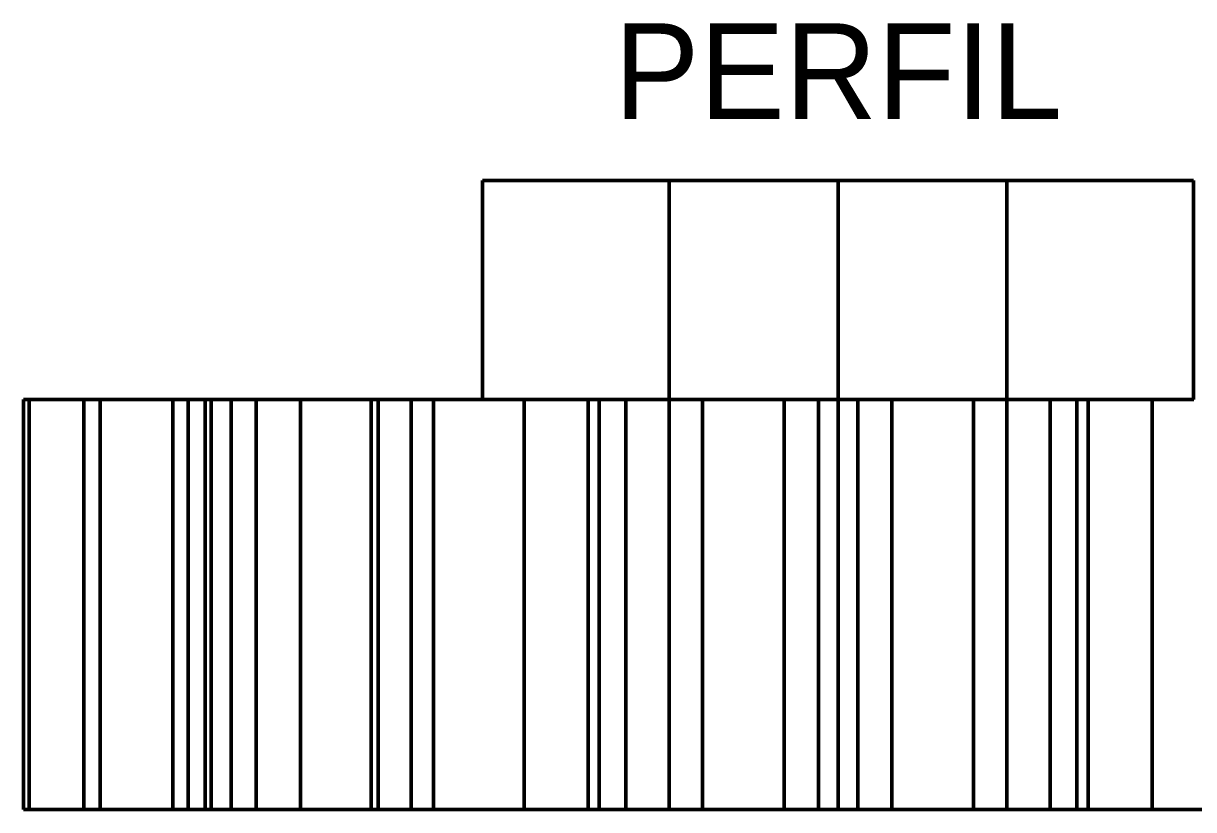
# Model space of a CAD drawing. Header units: millimetres. Extents: x 0 to 297, y 0 to 210.
# Drawn here: x 123.75 to 166.53, y 147.86 to 176.61 of the extents above; entities that cross this region are included whole.
import ezdxf
from ezdxf.enums import TextEntityAlignment as Align

# ---------------------------------------------------------------- set-up
doc = ezdxf.new("R2010")
doc.units = ezdxf.units.MM
doc.linetypes.add('DASHED', pattern=[1.524, 1.27, -0.254])
for name, color, linetype, lineweight in [('OCULTA', 8, 'DASHED', 25), ('TEXTO', 7, 'CONTINUOUS', 25), ('VISIBLE', 7, 'CONTINUOUS', 50)]:
    doc.layers.add(name, color=color, linetype=linetype, lineweight=lineweight)

msp = doc.modelspace()

# ---------------------------------------------------------------- linework, layer by layer
at = {"layer": 'OCULTA'}
for p, q in [((140.534, 170.864), (140.562, 170.864)), ((140.562, 170.864), (140.645, 170.864)), ((140.645, 170.864), (140.784, 170.864)), ((140.784, 170.864), (140.977, 170.864)), ((140.977, 170.864), (141.224, 170.864)), ((141.224, 170.864), (141.523, 170.864)), ((141.523, 170.864), (141.874, 170.864)), ((141.874, 170.864), (142.275, 170.864)), ((142.725, 170.864), (142.275, 170.864)), ((142.725, 170.864), (143.22, 170.864)), ((143.22, 170.864), (143.76, 170.864)), ((144.341, 170.864), (143.76, 170.864)), ((144.341, 170.864), (144.962, 170.864)), ((144.962, 170.864), (145.62, 170.864)), ((146.311, 170.864), (145.62, 170.864)), ((146.311, 170.864), (147.034, 170.864)), ((147.784, 170.864), (147.034, 170.864)), ((147.359, 147.864), (147.359, 170.864)), ((153.534, 170.864), (147.359, 170.864)), ((147.359, 170.864), (147.359, 170.864)), ((148.559, 170.864), (147.784, 170.864)), ((148.559, 170.864), (149.355, 170.864)), ((150.169, 170.864), (149.355, 170.864)), ((150.998, 170.864), (150.169, 170.864)), ((151.837, 170.864), (150.998, 170.864)), ((152.684, 170.864), (151.837, 170.864)), ((153.534, 170.864), (152.684, 170.864)), ((159.709, 170.864), (153.534, 170.864)), ((153.534, 147.864), (153.534, 170.864)), ((154.384, 170.864), (153.534, 170.864)), ((155.231, 170.864), (154.384, 170.864)), ((156.07, 170.864), (155.231, 170.864)), ((156.898, 170.864), (156.07, 170.864)), ((157.712, 170.864), (156.898, 170.864)), ((158.509, 170.864), (157.712, 170.864)), ((159.284, 170.864), (158.509, 170.864)), ((160.034, 170.864), (159.284, 170.864)), ((159.709, 147.864), (159.709, 170.864)), ((159.709, 170.864), (159.709, 170.864)), ((160.756, 170.864), (160.034, 170.864)), ((161.448, 170.864), (160.756, 170.864)), ((162.105, 170.864), (161.448, 170.864)), ((162.726, 170.864), (162.105, 170.864)), ((163.308, 170.864), (162.726, 170.864)), ((163.847, 170.864), (163.308, 170.864)), ((164.343, 170.864), (163.847, 170.864)), ((164.792, 170.864), (164.343, 170.864)), ((165.193, 170.864), (164.792, 170.864)), ((165.544, 170.864), (165.193, 170.864)), ((165.844, 170.864), (165.544, 170.864)), ((166.091, 170.864), (165.844, 170.864)), ((166.284, 170.864), (166.091, 170.864)), ((166.423, 170.864), (166.284, 170.864)), ((166.506, 170.864), (166.423, 170.864)), ((166.534, 170.864), (166.506, 170.864)), ((123.745, 162.864), (124.042, 162.864)), ((123.745, 162.864), (123.79, 162.864)), ((123.79, 162.864), (123.839, 162.864)), ((123.839, 162.864), (123.892, 162.864)), ((123.892, 162.864), (123.95, 162.864)), ((123.95, 147.864), (123.95, 162.864)), ((124.296, 162.864), (123.95, 162.864)), ((124.042, 162.864), (124.34, 162.864)), ((124.296, 162.864), (124.642, 162.864)), ((124.34, 162.864), (124.641, 162.864)), ((124.641, 162.864), (124.944, 162.864)), ((124.987, 162.864), (124.642, 162.864)), ((125.248, 162.864), (124.944, 162.864)), ((125.331, 162.864), (124.987, 162.864)), ((125.555, 162.864), (125.248, 162.864)), ((125.674, 162.864), (125.331, 162.864)), ((125.863, 162.864), (125.555, 162.864)), ((126.015, 162.864), (125.674, 162.864)), ((126.172, 162.864), (125.863, 162.864)), ((125.954, 162.864), (126.176, 162.864)), ((126.097, 162.864), (125.954, 162.864)), ((126.015, 162.864), (126.355, 162.864)), ((126.097, 162.864), (126.245, 162.864)), ((126.483, 162.864), (126.172, 162.864)), ((126.176, 162.864), (126.404, 162.864)), ((126.245, 162.864), (126.396, 162.864)), ((126.693, 162.864), (126.355, 162.864)), ((126.551, 162.864), (126.396, 162.864)), ((126.636, 162.864), (126.404, 162.864)), ((126.483, 162.864), (126.796, 162.864)), ((126.551, 147.864), (126.551, 162.864)), ((126.551, 162.864), (126.92, 162.864)), ((126.636, 162.864), (126.872, 162.864)), ((127.028, 162.864), (126.693, 162.864)), ((127.109, 162.864), (126.796, 162.864)), ((127.114, 162.864), (126.872, 162.864)), ((127.285, 162.864), (126.92, 162.864)), ((127.361, 162.864), (127.028, 162.864)), ((127.425, 162.864), (127.109, 162.864)), ((127.114, 162.864), (127.361, 162.864)), ((127.646, 162.864), (127.285, 162.864)), ((127.612, 162.864), (127.361, 162.864)), ((127.691, 162.864), (127.361, 162.864)), ((127.742, 162.864), (127.425, 162.864)), ((127.612, 162.864), (127.868, 162.864)), ((128.004, 162.864), (127.646, 162.864)), ((128.016, 162.864), (127.691, 162.864)), ((129.206, 162.864), (127.742, 162.864)), ((128.129, 162.864), (127.868, 162.864)), ((128.357, 162.864), (128.004, 162.864)), ((128.336, 162.864), (128.016, 162.864)), ((128.129, 162.864), (128.396, 162.864)), ((129.766, 162.864), (128.336, 162.864)), ((128.706, 162.864), (128.357, 162.864)), ((128.669, 162.864), (128.396, 162.864)), ((128.948, 162.864), (128.669, 162.864)), ((129.05, 162.864), (128.706, 162.864)), ((128.948, 162.864), (129.237, 162.864)), ((129.388, 162.864), (129.05, 162.864)), ((129.161, 162.864), (129.161, 162.864)), ((129.161, 162.864), (129.176, 162.864)), ((129.176, 162.864), (129.206, 162.864)), ((130.616, 162.864), (129.237, 162.864)), ((129.721, 162.864), (129.388, 162.864)), ((130.047, 162.864), (129.721, 162.864)), ((129.766, 147.864), (129.766, 162.864)), ((129.766, 162.864), (129.907, 162.864)), ((129.907, 162.864), (130.063, 162.864)), ((130.366, 162.864), (130.047, 162.864)), ((130.063, 162.864), (130.233, 162.864)), ((130.233, 162.864), (130.417, 162.864)), ((130.675, 162.864), (130.366, 162.864)), ((130.397, 162.864), (130.527, 162.864)), ((130.397, 162.864), (130.628, 162.864)), ((130.417, 162.864), (130.616, 162.864)), ((130.527, 162.864), (130.665, 162.864)), ((130.861, 162.864), (130.628, 162.864)), ((130.665, 162.864), (130.809, 162.864)), ((130.971, 162.864), (130.675, 162.864)), ((130.809, 162.864), (130.961, 162.864)), ((130.861, 162.864), (131.098, 162.864)), ((130.961, 162.864), (131.12, 162.864)), ((132.252, 162.864), (130.971, 162.864)), ((131.338, 162.864), (131.098, 162.864)), ((131.287, 162.864), (131.12, 162.864)), ((131.287, 162.864), (131.461, 162.864)), ((131.338, 147.864), (131.338, 162.864)), ((131.699, 162.864), (131.338, 162.864)), ((131.461, 162.864), (131.643, 162.864)), ((131.643, 162.864), (131.834, 162.864)), ((132.054, 162.864), (131.699, 162.864)), ((131.834, 162.864), (132.033, 162.864)), ((132.033, 162.864), (132.242, 162.864)), ((132.402, 162.864), (132.054, 162.864)), ((132.242, 162.864), (132.463, 162.864)), ((132.252, 147.864), (132.252, 162.864)), ((132.252, 162.864), (132.553, 162.864)), ((132.744, 162.864), (132.402, 162.864)), ((132.463, 162.864), (132.701, 162.864)), ((132.553, 162.864), (132.866, 162.864)), ((132.701, 162.864), (133.883, 162.864)), ((133.079, 162.864), (132.744, 162.864)), ((132.866, 162.864), (133.193, 162.864)), ((133.407, 162.864), (133.079, 162.864)), ((133.193, 162.864), (133.532, 162.864)), ((133.727, 162.864), (133.407, 162.864)), ((133.532, 162.864), (133.883, 162.864)), ((134.039, 162.864), (133.727, 162.864)), ((134.343, 162.864), (134.039, 162.864)), ((134.636, 162.864), (134.343, 162.864)), ((134.918, 162.864), (134.636, 162.864)), ((135.186, 162.864), (134.918, 162.864)), ((135.435, 162.864), (135.186, 162.864)), ((136.462, 162.864), (135.435, 162.864)), ((136.462, 147.864), (136.462, 162.864)), ((136.898, 162.864), (136.462, 162.864)), ((136.714, 162.864), (136.742, 162.864)), ((137.013, 162.864), (136.714, 162.864)), ((136.742, 162.864), (136.778, 162.864)), ((136.778, 162.864), (136.824, 162.864)), ((136.824, 162.864), (136.878, 162.864)), ((136.878, 162.864), (136.942, 162.864)), ((137.345, 162.864), (136.898, 162.864)), ((136.942, 162.864), (137.015, 162.864)), ((137.315, 162.864), (137.013, 162.864)), ((137.015, 162.864), (137.099, 162.864)), ((137.099, 162.864), (137.192, 162.864)), ((137.192, 162.864), (137.296, 162.864)), ((137.296, 162.864), (137.412, 162.864)), ((137.315, 162.864), (137.618, 162.864)), ((137.801, 162.864), (137.345, 162.864)), ((137.412, 162.864), (137.541, 162.864)), ((137.541, 162.864), (137.685, 162.864)), ((137.924, 162.864), (137.618, 162.864)), ((137.685, 162.864), (137.853, 162.864)), ((137.801, 162.864), (138.267, 162.864)), ((138.743, 162.864), (137.853, 162.864)), ((137.924, 147.864), (137.924, 162.864)), ((138.247, 162.864), (137.924, 162.864)), ((138.563, 162.864), (138.247, 162.864)), ((138.743, 162.864), (138.267, 162.864)), ((138.87, 162.864), (138.563, 162.864)), ((139.169, 162.864), (138.87, 162.864)), ((139.459, 162.864), (139.169, 162.864)), ((139.739, 162.864), (139.459, 162.864)), ((140.01, 162.864), (139.739, 162.864)), ((140.27, 162.864), (140.01, 162.864)), ((140.519, 162.864), (140.27, 162.864)), ((140.756, 162.864), (140.519, 162.864)), ((140.534, 162.864), (140.562, 162.864)), ((140.562, 162.864), (140.645, 162.864)), ((140.645, 162.864), (140.784, 162.864)), ((140.978, 162.864), (140.756, 162.864)), ((140.784, 162.864), (140.977, 162.864)), ((140.977, 162.864), (141.224, 162.864)), ((141.184, 162.864), (140.978, 162.864)), ((141.364, 162.864), (141.184, 162.864)), ((141.224, 162.864), (141.523, 162.864)), ((142.055, 162.864), (141.364, 162.864)), ((141.523, 162.864), (141.874, 162.864)), ((141.874, 162.864), (142.275, 162.864)), ((142.055, 147.864), (142.055, 162.864)), ((142.591, 162.864), (142.055, 162.864)), ((142.725, 162.864), (142.275, 162.864)), ((142.591, 162.864), (143.134, 162.864)), ((142.725, 162.864), (143.22, 162.864)), ((143.683, 162.864), (143.134, 162.864)), ((143.22, 162.864), (143.76, 162.864)), ((143.683, 162.864), (144.239, 162.864)), ((144.341, 162.864), (143.76, 162.864)), ((144.065, 162.864), (144.074, 162.864)), ((144.065, 162.864), (144.068, 162.864)), ((144.068, 162.864), (144.082, 162.864)), ((144.074, 162.864), (144.097, 162.864)), ((144.082, 162.864), (144.108, 162.864)), ((144.097, 162.864), (144.135, 162.864)), ((144.108, 162.864), (144.145, 162.864)), ((144.135, 162.864), (144.192, 162.864)), ((144.145, 162.864), (144.192, 162.864)), ((144.192, 162.864), (144.275, 162.864)), ((144.25, 162.864), (144.192, 162.864)), ((144.8, 162.864), (144.239, 162.864)), ((144.25, 162.864), (144.317, 162.864)), ((144.275, 162.864), (144.8, 162.864)), ((144.317, 162.864), (144.394, 162.864)), ((144.341, 162.864), (144.962, 162.864)), ((144.394, 147.864), (144.394, 162.864)), ((144.394, 162.864), (144.738, 162.864)), ((145.082, 162.864), (144.738, 162.864)), ((144.962, 162.864), (145.62, 162.864)), ((145.427, 162.864), (145.082, 162.864)), ((145.774, 162.864), (145.427, 162.864)), ((146.311, 162.864), (145.62, 162.864)), ((145.774, 147.864), (145.774, 162.864)), ((146.034, 162.864), (145.774, 162.864)), ((146.285, 162.864), (146.034, 162.864)), ((146.526, 162.864), (146.285, 162.864)), ((146.311, 162.864), (147.034, 162.864)), ((146.758, 162.864), (146.526, 162.864)), ((146.979, 162.864), (146.758, 162.864)), ((147.189, 162.864), (146.979, 162.864)), ((147.784, 162.864), (147.034, 162.864)), ((147.388, 162.864), (147.189, 162.864)), ((147.575, 162.864), (147.388, 162.864)), ((147.75, 162.864), (147.575, 162.864)), ((147.91, 162.864), (147.75, 162.864)), ((148.559, 162.864), (147.784, 162.864)), ((148.055, 162.864), (147.91, 162.864)), ((148.181, 162.864), (148.055, 162.864)), ((148.28, 162.864), (148.181, 162.864)), ((148.578, 162.864), (148.28, 162.864)), ((148.559, 162.864), (149.355, 162.864)), ((148.578, 147.864), (148.578, 162.864)), ((149.171, 162.864), (148.578, 162.864)), ((149.766, 162.864), (149.171, 162.864)), ((150.169, 162.864), (149.355, 162.864)), ((150.364, 162.864), (149.766, 162.864)), ((150.998, 162.864), (150.169, 162.864)), ((150.964, 162.864), (150.364, 162.864)), ((151.565, 162.864), (150.964, 162.864)), ((151.837, 162.864), (150.998, 162.864)), ((151.447, 162.864), (151.565, 162.864)), ((151.447, 162.864), (151.455, 162.864)), ((151.455, 162.864), (151.491, 162.864)), ((151.491, 162.864), (151.547, 162.864)), ((151.547, 162.864), (151.618, 162.864)), ((151.704, 162.864), (151.618, 162.864)), ((151.704, 162.864), (151.803, 162.864)), ((151.803, 162.864), (151.915, 162.864)), ((152.684, 162.864), (151.837, 162.864)), ((151.915, 162.864), (152.038, 162.864)), ((152.038, 162.864), (152.172, 162.864)), ((152.172, 162.864), (152.317, 162.864)), ((152.317, 162.864), (152.473, 162.864)), ((152.639, 162.864), (152.473, 162.864)), ((152.639, 162.864), (152.815, 162.864)), ((153.534, 162.864), (152.684, 162.864)), ((152.815, 147.864), (152.815, 162.864)), ((153.174, 162.864), (152.815, 162.864)), ((153.534, 162.864), (153.174, 162.864)), ((154.384, 162.864), (153.534, 162.864)), ((153.893, 162.864), (153.534, 162.864)), ((154.253, 162.864), (153.893, 162.864)), ((154.253, 147.864), (154.253, 162.864)), ((154.429, 162.864), (154.253, 162.864)), ((155.231, 162.864), (154.384, 162.864)), ((154.594, 162.864), (154.429, 162.864)), ((154.75, 162.864), (154.594, 162.864)), ((154.895, 162.864), (154.75, 162.864)), ((155.03, 162.864), (154.895, 162.864)), ((155.153, 162.864), (155.03, 162.864)), ((155.264, 162.864), (155.153, 162.864)), ((156.07, 162.864), (155.231, 162.864)), ((155.363, 162.864), (155.264, 162.864)), ((155.449, 162.864), (155.363, 162.864)), ((155.521, 162.864), (155.449, 162.864)), ((155.621, 162.864), (155.502, 162.864)), ((156.104, 162.864), (155.502, 162.864)), ((155.577, 162.864), (155.521, 162.864)), ((155.613, 162.864), (155.577, 162.864)), ((155.621, 162.864), (155.613, 162.864)), ((156.898, 162.864), (156.07, 162.864)), ((156.703, 162.864), (156.104, 162.864)), ((157.301, 162.864), (156.703, 162.864)), ((157.712, 162.864), (156.898, 162.864)), ((157.897, 162.864), (157.301, 162.864)), ((158.509, 162.864), (157.712, 162.864)), ((158.49, 162.864), (157.897, 162.864)), ((158.49, 147.864), (158.49, 162.864)), ((158.49, 162.864), (158.788, 162.864)), ((159.284, 162.864), (158.509, 162.864)), ((158.788, 162.864), (158.886, 162.864)), ((158.886, 162.864), (159.012, 162.864)), ((159.157, 162.864), (159.012, 162.864)), ((159.157, 162.864), (159.318, 162.864)), ((160.034, 162.864), (159.284, 162.864)), ((159.318, 162.864), (159.492, 162.864)), ((159.679, 162.864), (159.492, 162.864)), ((159.679, 162.864), (159.878, 162.864)), ((160.089, 162.864), (159.878, 162.864)), ((160.756, 162.864), (160.034, 162.864)), ((160.089, 162.864), (160.31, 162.864)), ((160.31, 162.864), (160.541, 162.864)), ((160.541, 162.864), (160.782, 162.864)), ((161.448, 162.864), (160.756, 162.864)), ((161.033, 162.864), (160.782, 162.864)), ((161.033, 162.864), (161.294, 162.864)), ((161.294, 147.864), (161.294, 162.864)), ((161.64, 162.864), (161.294, 162.864)), ((162.105, 162.864), (161.448, 162.864)), ((161.986, 162.864), (161.64, 162.864)), ((162.33, 162.864), (161.986, 162.864)), ((162.726, 162.864), (162.105, 162.864)), ((162.793, 162.864), (162.267, 162.864)), ((162.829, 162.864), (162.267, 162.864)), ((162.673, 162.864), (162.33, 162.864)), ((162.673, 147.864), (162.673, 162.864)), ((162.75, 162.864), (162.673, 162.864)), ((163.308, 162.864), (162.726, 162.864)), ((162.818, 162.864), (162.75, 162.864)), ((162.876, 162.864), (162.793, 162.864)), ((162.875, 162.864), (162.818, 162.864)), ((163.384, 162.864), (162.829, 162.864)), ((162.923, 162.864), (162.875, 162.864)), ((162.932, 162.864), (162.876, 162.864)), ((162.959, 162.864), (162.923, 162.864)), ((162.97, 162.864), (162.932, 162.864)), ((162.985, 162.864), (162.959, 162.864)), ((162.993, 162.864), (162.97, 162.864)), ((163, 162.864), (162.985, 162.864)), ((163.003, 162.864), (162.993, 162.864)), ((163.003, 162.864), (163, 162.864)), ((163.847, 162.864), (163.308, 162.864)), ((163.933, 162.864), (163.384, 162.864)), ((164.343, 162.864), (163.847, 162.864)), ((164.476, 162.864), (163.933, 162.864)), ((164.792, 162.864), (164.343, 162.864)), ((165.013, 162.864), (164.476, 162.864)), ((165.193, 162.864), (164.792, 162.864)), ((165.013, 147.864), (165.013, 162.864)), ((165.013, 162.864), (165.703, 162.864)), ((165.544, 162.864), (165.193, 162.864)), ((165.844, 162.864), (165.544, 162.864)), ((165.703, 162.864), (165.884, 162.864)), ((166.091, 162.864), (165.844, 162.864)), ((165.884, 162.864), (166.089, 162.864)), ((166.089, 162.864), (166.312, 162.864)), ((166.284, 162.864), (166.091, 162.864)), ((166.423, 162.864), (166.284, 162.864)), ((166.312, 162.864), (166.548, 162.864)), ((166.506, 162.864), (166.423, 162.864)), ((166.534, 162.864), (166.506, 162.864)), ((123.745, 147.864), (124.042, 147.864)), ((123.745, 147.864), (123.79, 147.864)), ((123.79, 147.864), (123.839, 147.864)), ((123.839, 147.864), (123.892, 147.864)), ((123.892, 147.864), (123.95, 147.864)), ((124.296, 147.864), (123.95, 147.864)), ((124.042, 147.864), (124.34, 147.864)), ((124.296, 147.864), (124.642, 147.864)), ((124.34, 147.864), (124.641, 147.864)), ((124.641, 147.864), (124.944, 147.864)), ((124.987, 147.864), (124.642, 147.864)), ((125.248, 147.864), (124.944, 147.864)), ((125.331, 147.864), (124.987, 147.864)), ((125.555, 147.864), (125.248, 147.864)), ((125.674, 147.864), (125.331, 147.864)), ((125.863, 147.864), (125.555, 147.864)), ((126.015, 147.864), (125.674, 147.864)), ((126.172, 147.864), (125.863, 147.864)), ((125.954, 147.864), (126.176, 147.864)), ((126.097, 147.864), (125.954, 147.864)), ((126.015, 147.864), (126.355, 147.864)), ((126.097, 147.864), (126.245, 147.864)), ((126.483, 147.864), (126.172, 147.864)), ((126.176, 147.864), (126.404, 147.864)), ((126.245, 147.864), (126.396, 147.864)), ((126.693, 147.864), (126.355, 147.864)), ((126.551, 147.864), (126.396, 147.864)), ((126.636, 147.864), (126.404, 147.864)), ((126.483, 147.864), (126.796, 147.864)), ((126.551, 147.864), (126.92, 147.864)), ((126.636, 147.864), (126.872, 147.864)), ((127.028, 147.864), (126.693, 147.864)), ((127.109, 147.864), (126.796, 147.864)), ((127.114, 147.864), (126.872, 147.864)), ((127.285, 147.864), (126.92, 147.864)), ((127.361, 147.864), (127.028, 147.864)), ((127.425, 147.864), (127.109, 147.864)), ((127.114, 147.864), (127.361, 147.864)), ((127.646, 147.864), (127.285, 147.864)), ((127.612, 147.864), (127.361, 147.864)), ((127.691, 147.864), (127.361, 147.864)), ((127.742, 147.864), (127.425, 147.864)), ((127.612, 147.864), (127.868, 147.864)), ((128.004, 147.864), (127.646, 147.864)), ((128.016, 147.864), (127.691, 147.864)), ((129.206, 147.864), (127.742, 147.864)), ((128.129, 147.864), (127.868, 147.864)), ((128.357, 147.864), (128.004, 147.864)), ((128.336, 147.864), (128.016, 147.864)), ((128.129, 147.864), (128.396, 147.864)), ((129.766, 147.864), (128.336, 147.864)), ((128.706, 147.864), (128.357, 147.864)), ((128.669, 147.864), (128.396, 147.864)), ((128.948, 147.864), (128.669, 147.864)), ((129.05, 147.864), (128.706, 147.864)), ((128.948, 147.864), (129.237, 147.864)), ((129.388, 147.864), (129.05, 147.864)), ((129.161, 147.864), (129.161, 147.864)), ((129.161, 147.864), (129.176, 147.864)), ((129.176, 147.864), (129.206, 147.864)), ((130.616, 147.864), (129.237, 147.864)), ((129.721, 147.864), (129.388, 147.864)), ((130.047, 147.864), (129.721, 147.864)), ((129.766, 147.864), (129.907, 147.864)), ((129.907, 147.864), (130.063, 147.864)), ((130.366, 147.864), (130.047, 147.864)), ((130.063, 147.864), (130.233, 147.864)), ((130.233, 147.864), (130.417, 147.864)), ((130.675, 147.864), (130.366, 147.864)), ((130.397, 147.864), (130.527, 147.864)), ((130.397, 147.864), (130.628, 147.864)), ((130.417, 147.864), (130.616, 147.864)), ((130.527, 147.864), (130.665, 147.864)), ((130.861, 147.864), (130.628, 147.864)), ((130.665, 147.864), (130.809, 147.864)), ((130.971, 147.864), (130.675, 147.864)), ((130.809, 147.864), (130.961, 147.864)), ((130.861, 147.864), (131.098, 147.864)), ((130.961, 147.864), (131.12, 147.864)), ((132.252, 147.864), (130.971, 147.864)), ((131.338, 147.864), (131.098, 147.864)), ((131.287, 147.864), (131.12, 147.864)), ((131.287, 147.864), (131.461, 147.864)), ((131.699, 147.864), (131.338, 147.864)), ((131.461, 147.864), (131.643, 147.864)), ((131.643, 147.864), (131.834, 147.864)), ((132.054, 147.864), (131.699, 147.864)), ((131.834, 147.864), (132.033, 147.864)), ((132.033, 147.864), (132.242, 147.864)), ((132.402, 147.864), (132.054, 147.864)), ((132.242, 147.864), (132.463, 147.864)), ((132.252, 147.864), (132.553, 147.864)), ((132.744, 147.864), (132.402, 147.864)), ((132.463, 147.864), (132.701, 147.864)), ((132.553, 147.864), (132.866, 147.864)), ((132.701, 147.864), (133.883, 147.864)), ((133.079, 147.864), (132.744, 147.864)), ((132.866, 147.864), (133.193, 147.864)), ((133.407, 147.864), (133.079, 147.864)), ((133.193, 147.864), (133.532, 147.864)), ((133.727, 147.864), (133.407, 147.864)), ((133.532, 147.864), (133.883, 147.864)), ((134.039, 147.864), (133.727, 147.864)), ((134.343, 147.864), (134.039, 147.864)), ((134.636, 147.864), (134.343, 147.864)), ((134.918, 147.864), (134.636, 147.864)), ((135.186, 147.864), (134.918, 147.864)), ((135.435, 147.864), (135.186, 147.864)), ((136.462, 147.864), (135.435, 147.864)), ((136.898, 147.864), (136.462, 147.864)), ((136.714, 147.864), (136.742, 147.864)), ((137.013, 147.864), (136.714, 147.864)), ((136.742, 147.864), (136.778, 147.864)), ((136.778, 147.864), (136.824, 147.864)), ((136.824, 147.864), (136.878, 147.864)), ((136.878, 147.864), (136.942, 147.864)), ((137.345, 147.864), (136.898, 147.864)), ((136.942, 147.864), (137.015, 147.864)), ((137.315, 147.864), (137.013, 147.864)), ((137.015, 147.864), (137.099, 147.864)), ((137.099, 147.864), (137.192, 147.864)), ((137.192, 147.864), (137.296, 147.864)), ((137.296, 147.864), (137.412, 147.864)), ((137.315, 147.864), (137.618, 147.864)), ((137.801, 147.864), (137.345, 147.864)), ((137.412, 147.864), (137.541, 147.864)), ((137.541, 147.864), (137.685, 147.864)), ((137.924, 147.864), (137.618, 147.864)), ((137.685, 147.864), (137.853, 147.864)), ((137.801, 147.864), (138.267, 147.864)), ((138.743, 147.864), (137.853, 147.864)), ((138.247, 147.864), (137.924, 147.864)), ((138.563, 147.864), (138.247, 147.864)), ((138.743, 147.864), (138.267, 147.864)), ((138.87, 147.864), (138.563, 147.864)), ((139.169, 147.864), (138.87, 147.864)), ((139.459, 147.864), (139.169, 147.864)), ((139.739, 147.864), (139.459, 147.864)), ((140.01, 147.864), (139.739, 147.864)), ((140.27, 147.864), (140.01, 147.864)), ((140.519, 147.864), (140.27, 147.864)), ((140.756, 147.864), (140.519, 147.864)), ((140.978, 147.864), (140.756, 147.864)), ((141.184, 147.864), (140.978, 147.864)), ((141.364, 147.864), (141.184, 147.864)), ((142.055, 147.864), (141.364, 147.864)), ((142.591, 147.864), (142.055, 147.864)), ((142.591, 147.864), (143.134, 147.864)), ((143.683, 147.864), (143.134, 147.864)), ((143.683, 147.864), (144.239, 147.864)), ((144.065, 147.864), (144.074, 147.864)), ((144.065, 147.864), (144.068, 147.864)), ((144.068, 147.864), (144.082, 147.864)), ((144.074, 147.864), (144.097, 147.864)), ((144.082, 147.864), (144.108, 147.864)), ((144.097, 147.864), (144.135, 147.864)), ((144.108, 147.864), (144.145, 147.864)), ((144.135, 147.864), (144.192, 147.864)), ((144.145, 147.864), (144.192, 147.864)), ((144.192, 147.864), (144.275, 147.864)), ((144.25, 147.864), (144.192, 147.864)), ((144.8, 147.864), (144.239, 147.864)), ((144.25, 147.864), (144.317, 147.864)), ((144.275, 147.864), (144.8, 147.864)), ((144.317, 147.864), (144.394, 147.864)), ((144.394, 147.864), (144.738, 147.864)), ((145.082, 147.864), (144.738, 147.864)), ((145.427, 147.864), (145.082, 147.864)), ((145.774, 147.864), (145.427, 147.864)), ((146.034, 147.864), (145.774, 147.864)), ((146.285, 147.864), (146.034, 147.864)), ((146.526, 147.864), (146.285, 147.864)), ((146.758, 147.864), (146.526, 147.864)), ((146.979, 147.864), (146.758, 147.864)), ((147.189, 147.864), (146.979, 147.864)), ((147.388, 147.864), (147.189, 147.864)), ((153.534, 147.864), (147.359, 147.864)), ((147.359, 147.864), (147.359, 147.864)), ((147.575, 147.864), (147.388, 147.864)), ((147.75, 147.864), (147.575, 147.864)), ((147.91, 147.864), (147.75, 147.864)), ((148.055, 147.864), (147.91, 147.864)), ((148.181, 147.864), (148.055, 147.864)), ((148.28, 147.864), (148.181, 147.864)), ((148.578, 147.864), (148.28, 147.864)), ((149.171, 147.864), (148.578, 147.864)), ((149.766, 147.864), (149.171, 147.864)), ((150.364, 147.864), (149.766, 147.864)), ((150.964, 147.864), (150.364, 147.864)), ((151.565, 147.864), (150.964, 147.864)), ((151.447, 147.864), (151.565, 147.864)), ((151.447, 147.864), (151.455, 147.864)), ((151.455, 147.864), (151.491, 147.864)), ((151.491, 147.864), (151.547, 147.864)), ((151.547, 147.864), (151.618, 147.864)), ((151.704, 147.864), (151.618, 147.864)), ((151.704, 147.864), (151.803, 147.864)), ((151.803, 147.864), (151.915, 147.864)), ((151.915, 147.864), (152.038, 147.864)), ((152.038, 147.864), (152.172, 147.864)), ((152.172, 147.864), (152.317, 147.864)), ((152.317, 147.864), (152.473, 147.864)), ((152.639, 147.864), (152.473, 147.864)), ((152.639, 147.864), (152.815, 147.864)), ((153.174, 147.864), (152.815, 147.864)), ((153.534, 147.864), (153.174, 147.864)), ((159.709, 147.864), (153.534, 147.864)), ((153.893, 147.864), (153.534, 147.864)), ((154.253, 147.864), (153.893, 147.864)), ((154.429, 147.864), (154.253, 147.864)), ((154.594, 147.864), (154.429, 147.864)), ((154.75, 147.864), (154.594, 147.864)), ((154.895, 147.864), (154.75, 147.864)), ((155.03, 147.864), (154.895, 147.864)), ((155.153, 147.864), (155.03, 147.864)), ((155.264, 147.864), (155.153, 147.864)), ((155.363, 147.864), (155.264, 147.864)), ((155.449, 147.864), (155.363, 147.864)), ((155.521, 147.864), (155.449, 147.864)), ((155.621, 147.864), (155.502, 147.864)), ((156.104, 147.864), (155.502, 147.864)), ((155.577, 147.864), (155.521, 147.864)), ((155.613, 147.864), (155.577, 147.864)), ((155.621, 147.864), (155.613, 147.864)), ((156.703, 147.864), (156.104, 147.864)), ((157.301, 147.864), (156.703, 147.864)), ((157.897, 147.864), (157.301, 147.864)), ((158.49, 147.864), (157.897, 147.864)), ((158.49, 147.864), (158.788, 147.864)), ((158.788, 147.864), (158.886, 147.864)), ((158.886, 147.864), (159.012, 147.864)), ((159.157, 147.864), (159.012, 147.864)), ((159.157, 147.864), (159.318, 147.864)), ((159.318, 147.864), (159.492, 147.864)), ((159.679, 147.864), (159.492, 147.864)), ((159.679, 147.864), (159.878, 147.864)), ((159.709, 147.864), (159.709, 147.864)), ((160.089, 147.864), (159.878, 147.864)), ((160.089, 147.864), (160.31, 147.864)), ((160.31, 147.864), (160.541, 147.864)), ((160.541, 147.864), (160.782, 147.864)), ((161.033, 147.864), (160.782, 147.864)), ((161.033, 147.864), (161.294, 147.864)), ((161.64, 147.864), (161.294, 147.864)), ((161.986, 147.864), (161.64, 147.864)), ((162.33, 147.864), (161.986, 147.864)), ((162.793, 147.864), (162.267, 147.864)), ((162.829, 147.864), (162.267, 147.864)), ((162.673, 147.864), (162.33, 147.864)), ((162.75, 147.864), (162.673, 147.864)), ((162.818, 147.864), (162.75, 147.864)), ((162.876, 147.864), (162.793, 147.864)), ((162.875, 147.864), (162.818, 147.864)), ((163.384, 147.864), (162.829, 147.864)), ((162.923, 147.864), (162.875, 147.864)), ((162.932, 147.864), (162.876, 147.864)), ((162.959, 147.864), (162.923, 147.864)), ((162.97, 147.864), (162.932, 147.864)), ((162.985, 147.864), (162.959, 147.864)), ((162.993, 147.864), (162.97, 147.864)), ((163, 147.864), (162.985, 147.864)), ((163.003, 147.864), (162.993, 147.864)), ((163.003, 147.864), (163, 147.864)), ((163.933, 147.864), (163.384, 147.864)), ((164.476, 147.864), (163.933, 147.864)), ((165.013, 147.864), (164.476, 147.864)), ((165.013, 147.864), (165.703, 147.864)), ((165.703, 147.864), (165.884, 147.864)), ((165.884, 147.864), (166.089, 147.864)), ((166.089, 147.864), (166.312, 147.864)), ((166.312, 147.864), (166.548, 147.864))]:
    msp.add_line(p, q, dxfattribs=at)
at = {"layer": 'VISIBLE'}
for p, q in [((140.562, 170.864), (140.534, 170.864)), ((140.534, 162.864), (140.534, 170.864)), ((140.534, 170.864), (140.534, 170.864)), ((140.534, 170.864), (140.534, 170.864)), ((140.534, 170.864), (166.534, 170.864)), ((140.645, 170.864), (140.562, 170.864)), ((140.784, 170.864), (140.645, 170.864)), ((140.977, 170.864), (140.784, 170.864)), ((141.224, 170.864), (140.977, 170.864)), ((141.523, 170.864), (141.224, 170.864)), ((141.874, 170.864), (141.523, 170.864)), ((142.275, 170.864), (141.874, 170.864)), ((142.725, 170.864), (142.275, 170.864)), ((143.22, 170.864), (142.725, 170.864)), ((143.76, 170.864), (143.22, 170.864)), ((144.341, 170.864), (143.76, 170.864)), ((144.962, 170.864), (144.341, 170.864)), ((145.62, 170.864), (144.962, 170.864)), ((146.311, 170.864), (145.62, 170.864)), ((147.034, 170.864), (146.311, 170.864)), ((147.784, 170.864), (147.034, 170.864)), ((147.359, 147.864), (147.359, 170.864)), ((147.359, 170.864), (153.534, 170.864)), ((148.559, 170.864), (147.784, 170.864)), ((149.355, 170.864), (148.559, 170.864)), ((150.169, 170.864), (149.355, 170.864)), ((150.998, 170.864), (150.169, 170.864)), ((151.837, 170.864), (150.998, 170.864)), ((152.684, 170.864), (151.837, 170.864)), ((153.534, 170.864), (152.684, 170.864)), ((154.384, 170.864), (153.534, 170.864)), ((159.709, 170.864), (153.534, 170.864)), ((153.534, 147.864), (153.534, 170.864)), ((155.231, 170.864), (154.384, 170.864)), ((156.07, 170.864), (155.231, 170.864)), ((156.898, 170.864), (156.07, 170.864)), ((157.712, 170.864), (156.898, 170.864)), ((157.712, 170.864), (158.509, 170.864)), ((159.284, 170.864), (158.509, 170.864)), ((160.034, 170.864), (159.284, 170.864)), ((159.709, 147.864), (159.709, 170.864)), ((160.034, 170.864), (160.756, 170.864)), ((161.448, 170.864), (160.756, 170.864)), ((161.448, 170.864), (162.105, 170.864)), ((162.105, 170.864), (162.726, 170.864)), ((163.308, 170.864), (162.726, 170.864)), ((163.308, 170.864), (163.847, 170.864)), ((163.847, 170.864), (164.343, 170.864)), ((164.792, 170.864), (164.343, 170.864)), ((164.792, 170.864), (165.193, 170.864)), ((165.193, 170.864), (165.544, 170.864)), ((165.544, 170.864), (165.844, 170.864)), ((165.844, 170.864), (166.091, 170.864)), ((166.091, 170.864), (166.284, 170.864)), ((166.284, 170.864), (166.423, 170.864)), ((166.423, 170.864), (166.506, 170.864)), ((166.506, 170.864), (166.534, 170.864)), ((166.534, 170.864), (166.534, 170.864)), ((166.534, 170.864), (166.534, 170.864)), ((166.534, 170.864), (166.534, 162.864)), ((123.745, 147.864), (123.745, 162.864)), ((123.79, 162.864), (123.745, 162.864)), ((123.745, 147.864), (123.745, 162.864)), ((124.042, 162.864), (123.745, 162.864)), ((123.745, 147.864), (123.745, 162.864)), ((123.745, 162.864), (123.745, 162.864)), ((123.745, 162.864), (123.745, 162.864)), ((123.745, 162.864), (140.534, 162.864)), ((123.839, 162.864), (123.79, 162.864)), ((123.892, 162.864), (123.839, 162.864)), ((123.95, 162.864), (123.892, 162.864)), ((123.95, 147.864), (123.95, 162.864)), ((124.296, 162.864), (123.95, 162.864)), ((124.34, 162.864), (124.042, 162.864)), ((124.642, 162.864), (124.296, 162.864)), ((124.641, 162.864), (124.34, 162.864)), ((124.944, 162.864), (124.641, 162.864)), ((124.987, 162.864), (124.642, 162.864)), ((125.248, 162.864), (124.944, 162.864)), ((125.331, 162.864), (124.987, 162.864)), ((125.555, 162.864), (125.248, 162.864)), ((125.674, 162.864), (125.331, 162.864)), ((125.863, 162.864), (125.555, 162.864)), ((126.015, 162.864), (125.674, 162.864)), ((126.172, 162.864), (125.863, 162.864)), ((125.954, 147.864), (125.954, 162.864)), ((126.097, 162.864), (125.954, 162.864)), ((125.954, 147.864), (125.954, 162.864)), ((126.176, 162.864), (125.954, 162.864)), ((126.355, 162.864), (126.015, 162.864)), ((126.245, 162.864), (126.097, 162.864)), ((126.483, 162.864), (126.172, 162.864)), ((126.404, 162.864), (126.176, 162.864)), ((126.396, 162.864), (126.245, 162.864)), ((126.693, 162.864), (126.355, 162.864)), ((126.551, 162.864), (126.396, 162.864)), ((126.636, 162.864), (126.404, 162.864)), ((126.796, 162.864), (126.483, 162.864)), ((126.551, 147.864), (126.551, 162.864)), ((126.92, 162.864), (126.551, 162.864)), ((126.872, 162.864), (126.636, 162.864)), ((127.028, 162.864), (126.693, 162.864)), ((127.109, 162.864), (126.796, 162.864)), ((127.114, 162.864), (126.872, 162.864)), ((127.285, 162.864), (126.92, 162.864)), ((127.361, 162.864), (127.028, 162.864)), ((127.425, 162.864), (127.109, 162.864)), ((127.361, 162.864), (127.114, 162.864)), ((127.646, 162.864), (127.285, 162.864)), ((127.691, 162.864), (127.361, 162.864)), ((127.612, 162.864), (127.361, 162.864)), ((127.742, 162.864), (127.425, 162.864)), ((127.868, 162.864), (127.612, 162.864)), ((128.004, 162.864), (127.646, 162.864)), ((128.016, 162.864), (127.691, 162.864)), ((129.206, 162.864), (127.742, 162.864)), ((128.129, 162.864), (127.868, 162.864)), ((128.357, 162.864), (128.004, 162.864)), ((128.336, 162.864), (128.016, 162.864)), ((128.396, 162.864), (128.129, 162.864)), ((128.336, 162.864), (129.766, 162.864)), ((128.357, 162.864), (128.706, 162.864)), ((128.669, 162.864), (128.396, 162.864)), ((128.948, 162.864), (128.669, 162.864)), ((129.05, 162.864), (128.706, 162.864)), ((129.237, 162.864), (128.948, 162.864)), ((129.388, 162.864), (129.05, 162.864)), ((129.176, 162.864), (129.161, 162.864)), ((129.206, 162.864), (129.176, 162.864)), ((129.206, 147.864), (129.206, 162.864)), ((129.206, 147.864), (129.206, 162.864)), ((130.616, 162.864), (129.237, 162.864)), ((129.721, 162.864), (129.388, 162.864)), ((130.047, 162.864), (129.721, 162.864)), ((129.766, 147.864), (129.766, 162.864)), ((129.907, 162.864), (129.766, 162.864)), ((130.063, 162.864), (129.907, 162.864)), ((130.366, 162.864), (130.047, 162.864)), ((130.233, 162.864), (130.063, 162.864)), ((130.417, 162.864), (130.233, 162.864)), ((130.675, 162.864), (130.366, 162.864)), ((130.397, 147.864), (130.397, 162.864)), ((130.628, 162.864), (130.397, 162.864)), ((130.397, 147.864), (130.397, 162.864)), ((130.527, 162.864), (130.397, 162.864)), ((130.616, 162.864), (130.417, 162.864)), ((130.665, 162.864), (130.527, 162.864)), ((130.616, 147.864), (130.616, 162.864)), ((130.616, 147.864), (130.616, 162.864)), ((130.861, 162.864), (130.628, 162.864)), ((130.809, 162.864), (130.665, 162.864)), ((130.675, 162.864), (130.971, 162.864)), ((130.961, 162.864), (130.809, 162.864)), ((131.098, 162.864), (130.861, 162.864)), ((131.12, 162.864), (130.961, 162.864)), ((132.252, 162.864), (130.971, 162.864)), ((131.338, 162.864), (131.098, 162.864)), ((131.287, 162.864), (131.12, 162.864)), ((131.461, 162.864), (131.287, 162.864)), ((131.338, 147.864), (131.338, 162.864)), ((131.338, 162.864), (131.699, 162.864)), ((131.643, 162.864), (131.461, 162.864)), ((131.834, 162.864), (131.643, 162.864)), ((132.054, 162.864), (131.699, 162.864)), ((132.033, 162.864), (131.834, 162.864)), ((132.242, 162.864), (132.033, 162.864)), ((132.402, 162.864), (132.054, 162.864)), ((132.463, 162.864), (132.242, 162.864)), ((132.252, 147.864), (132.252, 162.864)), ((132.553, 162.864), (132.252, 162.864)), ((132.744, 162.864), (132.402, 162.864)), ((132.701, 162.864), (132.463, 162.864)), ((132.866, 162.864), (132.553, 162.864)), ((133.883, 162.864), (132.701, 162.864)), ((133.079, 162.864), (132.744, 162.864)), ((133.193, 162.864), (132.866, 162.864)), ((133.079, 162.864), (133.407, 162.864)), ((133.532, 162.864), (133.193, 162.864)), ((133.727, 162.864), (133.407, 162.864)), ((133.883, 162.864), (133.532, 162.864)), ((134.039, 162.864), (133.727, 162.864)), ((133.883, 147.864), (133.883, 162.864)), ((133.883, 147.864), (133.883, 162.864)), ((134.039, 162.864), (134.343, 162.864)), ((134.636, 162.864), (134.343, 162.864)), ((134.918, 162.864), (134.636, 162.864)), ((134.918, 162.864), (135.186, 162.864)), ((135.435, 162.864), (135.186, 162.864)), ((135.435, 162.864), (136.462, 162.864)), ((136.462, 147.864), (136.462, 162.864)), ((136.898, 162.864), (136.462, 162.864)), ((136.714, 147.864), (136.714, 162.864)), ((137.013, 162.864), (136.714, 162.864)), ((136.714, 147.864), (136.714, 162.864)), ((136.742, 162.864), (136.714, 162.864)), ((136.778, 162.864), (136.742, 162.864)), ((136.824, 162.864), (136.778, 162.864)), ((136.878, 162.864), (136.824, 162.864)), ((136.942, 162.864), (136.878, 162.864)), ((137.345, 162.864), (136.898, 162.864)), ((137.015, 162.864), (136.942, 162.864)), ((137.315, 162.864), (137.013, 162.864)), ((137.099, 162.864), (137.015, 162.864)), ((137.192, 162.864), (137.099, 162.864)), ((137.296, 162.864), (137.192, 162.864)), ((137.412, 162.864), (137.296, 162.864)), ((137.618, 162.864), (137.315, 162.864)), ((137.801, 162.864), (137.345, 162.864)), ((137.541, 162.864), (137.412, 162.864)), ((137.685, 162.864), (137.541, 162.864)), ((137.924, 162.864), (137.618, 162.864)), ((137.853, 162.864), (137.685, 162.864)), ((138.267, 162.864), (137.801, 162.864)), ((138.743, 162.864), (137.853, 162.864)), ((137.924, 147.864), (137.924, 162.864)), ((138.247, 162.864), (137.924, 162.864)), ((138.247, 162.864), (138.563, 162.864)), ((138.743, 162.864), (138.267, 162.864)), ((138.87, 162.864), (138.563, 162.864)), ((138.743, 147.864), (138.743, 162.864)), ((138.743, 147.864), (138.743, 162.864)), ((139.169, 162.864), (138.87, 162.864)), ((139.169, 162.864), (139.459, 162.864)), ((139.739, 162.864), (139.459, 162.864)), ((139.739, 162.864), (140.01, 162.864)), ((140.27, 162.864), (140.01, 162.864)), ((140.519, 162.864), (140.27, 162.864)), ((140.519, 162.864), (140.756, 162.864)), ((140.562, 162.864), (140.534, 162.864)), ((140.534, 162.864), (140.534, 162.864)), ((140.534, 162.864), (140.534, 162.864)), ((140.534, 162.864), (140.534, 162.864)), ((140.534, 162.864), (140.534, 162.864)), ((140.534, 162.864), (140.534, 162.864)), ((140.534, 162.864), (140.534, 162.864)), ((140.534, 162.864), (140.534, 162.864)), ((140.534, 162.864), (140.534, 162.864)), ((140.534, 162.864), (140.534, 162.864)), ((140.534, 162.864), (140.534, 162.864)), ((140.534, 162.864), (140.534, 162.864)), ((140.534, 162.864), (140.534, 162.864)), ((140.534, 162.864), (140.534, 162.864)), ((140.534, 162.864), (140.534, 162.864)), ((140.534, 162.864), (140.534, 162.864)), ((140.534, 162.864), (140.534, 162.864)), ((140.645, 162.864), (140.562, 162.864)), ((140.784, 162.864), (140.645, 162.864)), ((140.756, 162.864), (140.978, 162.864)), ((140.977, 162.864), (140.784, 162.864)), ((141.224, 162.864), (140.977, 162.864)), ((140.978, 162.864), (141.184, 162.864)), ((141.184, 162.864), (141.364, 162.864)), ((141.523, 162.864), (141.224, 162.864)), ((141.364, 162.864), (142.055, 162.864)), ((141.874, 162.864), (141.523, 162.864)), ((142.275, 162.864), (141.874, 162.864)), ((142.055, 147.864), (142.055, 162.864)), ((142.591, 162.864), (142.055, 162.864)), ((142.725, 162.864), (142.275, 162.864)), ((143.134, 162.864), (142.591, 162.864)), ((143.22, 162.864), (142.725, 162.864)), ((143.683, 162.864), (143.134, 162.864)), ((143.76, 162.864), (143.22, 162.864)), ((144.239, 162.864), (143.683, 162.864)), ((144.341, 162.864), (143.76, 162.864)), ((144.068, 162.864), (144.065, 162.864)), ((144.074, 162.864), (144.065, 162.864)), ((144.082, 162.864), (144.068, 162.864)), ((144.097, 162.864), (144.074, 162.864)), ((144.108, 162.864), (144.082, 162.864)), ((144.135, 162.864), (144.097, 162.864)), ((144.145, 162.864), (144.108, 162.864)), ((144.192, 162.864), (144.135, 162.864)), ((144.192, 162.864), (144.145, 162.864)), ((144.25, 162.864), (144.192, 162.864)), ((144.275, 162.864), (144.192, 162.864)), ((144.8, 162.864), (144.239, 162.864)), ((144.317, 162.864), (144.25, 162.864)), ((144.8, 162.864), (144.275, 162.864)), ((144.394, 162.864), (144.317, 162.864)), ((144.962, 162.864), (144.341, 162.864)), ((144.394, 147.864), (144.394, 162.864)), ((144.738, 162.864), (144.394, 162.864)), ((145.082, 162.864), (144.738, 162.864)), ((144.8, 147.864), (144.8, 162.864)), ((144.8, 147.864), (144.8, 162.864)), ((145.62, 162.864), (144.962, 162.864)), ((145.427, 162.864), (145.082, 162.864)), ((145.774, 162.864), (145.427, 162.864)), ((146.311, 162.864), (145.62, 162.864)), ((145.774, 147.864), (145.774, 162.864)), ((145.774, 162.864), (146.034, 162.864)), ((146.285, 162.864), (146.034, 162.864)), ((146.285, 162.864), (146.526, 162.864)), ((147.034, 162.864), (146.311, 162.864)), ((146.526, 162.864), (146.758, 162.864)), ((146.758, 162.864), (146.979, 162.864)), ((147.189, 162.864), (146.979, 162.864)), ((147.784, 162.864), (147.034, 162.864)), ((147.189, 162.864), (147.388, 162.864)), ((147.575, 162.864), (147.388, 162.864)), ((147.575, 162.864), (147.75, 162.864)), ((147.75, 162.864), (147.91, 162.864)), ((148.559, 162.864), (147.784, 162.864)), ((148.055, 162.864), (147.91, 162.864)), ((148.055, 162.864), (148.181, 162.864)), ((148.181, 162.864), (148.28, 162.864)), ((148.28, 162.864), (148.578, 162.864)), ((149.355, 162.864), (148.559, 162.864)), ((148.578, 147.864), (148.578, 162.864)), ((149.171, 162.864), (148.578, 162.864)), ((149.766, 162.864), (149.171, 162.864)), ((150.169, 162.864), (149.355, 162.864)), ((150.364, 162.864), (149.766, 162.864)), ((150.998, 162.864), (150.169, 162.864)), ((150.964, 162.864), (150.364, 162.864)), ((151.565, 162.864), (150.964, 162.864)), ((151.837, 162.864), (150.998, 162.864)), ((151.455, 162.864), (151.447, 162.864)), ((151.565, 162.864), (151.447, 162.864)), ((151.491, 162.864), (151.455, 162.864)), ((151.547, 162.864), (151.491, 162.864)), ((151.618, 162.864), (151.547, 162.864)), ((151.565, 147.864), (151.565, 162.864)), ((151.565, 147.864), (151.565, 162.864)), ((151.704, 162.864), (151.618, 162.864)), ((151.803, 162.864), (151.704, 162.864)), ((151.915, 162.864), (151.803, 162.864)), ((152.684, 162.864), (151.837, 162.864)), ((152.038, 162.864), (151.915, 162.864)), ((152.172, 162.864), (152.038, 162.864)), ((152.317, 162.864), (152.172, 162.864)), ((152.473, 162.864), (152.317, 162.864)), ((152.639, 162.864), (152.473, 162.864)), ((152.815, 162.864), (152.639, 162.864)), ((153.534, 162.864), (152.684, 162.864)), ((152.815, 147.864), (152.815, 162.864)), ((153.174, 162.864), (152.815, 162.864)), ((153.534, 162.864), (153.174, 162.864)), ((153.893, 162.864), (153.534, 162.864)), ((154.384, 162.864), (153.534, 162.864)), ((154.253, 162.864), (153.893, 162.864)), ((154.253, 147.864), (154.253, 162.864)), ((154.253, 162.864), (154.429, 162.864)), ((155.231, 162.864), (154.384, 162.864)), ((154.594, 162.864), (154.429, 162.864)), ((154.594, 162.864), (154.75, 162.864)), ((154.75, 162.864), (154.895, 162.864)), ((154.895, 162.864), (155.03, 162.864)), ((155.03, 162.864), (155.153, 162.864)), ((155.153, 162.864), (155.264, 162.864)), ((156.07, 162.864), (155.231, 162.864)), ((155.264, 162.864), (155.363, 162.864)), ((155.449, 162.864), (155.363, 162.864)), ((155.449, 162.864), (155.521, 162.864)), ((155.502, 147.864), (155.502, 162.864)), ((156.104, 162.864), (155.502, 162.864)), ((155.502, 147.864), (155.502, 162.864)), ((155.502, 162.864), (155.621, 162.864)), ((155.521, 162.864), (155.577, 162.864)), ((155.577, 162.864), (155.613, 162.864)), ((155.613, 162.864), (155.621, 162.864)), ((156.898, 162.864), (156.07, 162.864)), ((156.703, 162.864), (156.104, 162.864)), ((157.301, 162.864), (156.703, 162.864)), ((157.712, 162.864), (156.898, 162.864)), ((157.897, 162.864), (157.301, 162.864)), ((157.712, 162.864), (158.509, 162.864)), ((158.49, 162.864), (157.897, 162.864)), ((158.49, 147.864), (158.49, 162.864)), ((158.788, 162.864), (158.49, 162.864)), ((159.284, 162.864), (158.509, 162.864)), ((158.886, 162.864), (158.788, 162.864)), ((159.012, 162.864), (158.886, 162.864)), ((159.157, 162.864), (159.012, 162.864)), ((159.318, 162.864), (159.157, 162.864)), ((160.034, 162.864), (159.284, 162.864)), ((159.492, 162.864), (159.318, 162.864)), ((159.679, 162.864), (159.492, 162.864)), ((159.878, 162.864), (159.679, 162.864)), ((160.089, 162.864), (159.878, 162.864)), ((160.034, 162.864), (160.756, 162.864)), ((160.31, 162.864), (160.089, 162.864)), ((160.541, 162.864), (160.31, 162.864)), ((160.782, 162.864), (160.541, 162.864)), ((161.448, 162.864), (160.756, 162.864)), ((161.033, 162.864), (160.782, 162.864)), ((161.294, 162.864), (161.033, 162.864)), ((161.294, 147.864), (161.294, 162.864)), ((161.64, 162.864), (161.294, 162.864)), ((161.448, 162.864), (162.105, 162.864)), ((161.986, 162.864), (161.64, 162.864)), ((162.33, 162.864), (161.986, 162.864)), ((162.105, 162.864), (162.726, 162.864)), ((162.267, 147.864), (162.267, 162.864)), ((162.829, 162.864), (162.267, 162.864)), ((162.267, 147.864), (162.267, 162.864)), ((162.267, 162.864), (162.793, 162.864)), ((162.33, 162.864), (162.673, 162.864)), ((162.673, 147.864), (162.673, 162.864)), ((162.673, 162.864), (162.75, 162.864)), ((163.308, 162.864), (162.726, 162.864)), ((162.75, 162.864), (162.818, 162.864)), ((162.793, 162.864), (162.876, 162.864)), ((162.875, 162.864), (162.818, 162.864)), ((162.829, 162.864), (163.384, 162.864)), ((162.875, 162.864), (162.923, 162.864)), ((162.876, 162.864), (162.932, 162.864)), ((162.923, 162.864), (162.959, 162.864)), ((162.932, 162.864), (162.97, 162.864)), ((162.959, 162.864), (162.985, 162.864)), ((162.97, 162.864), (162.993, 162.864)), ((162.985, 162.864), (163, 162.864)), ((162.993, 162.864), (163.003, 162.864)), ((163, 162.864), (163.003, 162.864)), ((163.308, 162.864), (163.847, 162.864)), ((163.933, 162.864), (163.384, 162.864)), ((163.847, 162.864), (164.343, 162.864)), ((163.933, 162.864), (164.476, 162.864)), ((164.792, 162.864), (164.343, 162.864)), ((165.013, 162.864), (164.476, 162.864)), ((164.792, 162.864), (165.193, 162.864)), ((165.013, 147.864), (165.013, 162.864)), ((165.703, 162.864), (165.013, 162.864)), ((165.193, 162.864), (165.544, 162.864)), ((165.544, 162.864), (165.844, 162.864)), ((165.884, 162.864), (165.703, 162.864)), ((165.844, 162.864), (166.091, 162.864)), ((166.089, 162.864), (165.884, 162.864)), ((166.312, 162.864), (166.089, 162.864)), ((166.091, 162.864), (166.284, 162.864)), ((166.284, 162.864), (166.423, 162.864)), ((166.548, 162.864), (166.312, 162.864)), ((166.423, 162.864), (166.506, 162.864)), ((166.506, 162.864), (166.534, 162.864)), ((166.534, 162.864), (166.534, 162.864)), ((123.79, 147.864), (123.745, 147.864)), ((124.042, 147.864), (123.745, 147.864)), ((123.745, 147.864), (123.745, 147.864)), ((183.322, 147.864), (123.745, 147.864)), ((123.745, 147.864), (123.745, 147.864)), ((123.839, 147.864), (123.79, 147.864)), ((123.892, 147.864), (123.839, 147.864)), ((123.95, 147.864), (123.892, 147.864)), ((124.296, 147.864), (123.95, 147.864)), ((124.34, 147.864), (124.042, 147.864)), ((124.642, 147.864), (124.296, 147.864)), ((124.641, 147.864), (124.34, 147.864)), ((124.944, 147.864), (124.641, 147.864)), ((124.987, 147.864), (124.642, 147.864)), ((125.248, 147.864), (124.944, 147.864)), ((125.331, 147.864), (124.987, 147.864)), ((125.555, 147.864), (125.248, 147.864)), ((125.674, 147.864), (125.331, 147.864)), ((125.863, 147.864), (125.555, 147.864)), ((126.015, 147.864), (125.674, 147.864)), ((126.172, 147.864), (125.863, 147.864)), ((126.097, 147.864), (125.954, 147.864)), ((126.176, 147.864), (125.954, 147.864)), ((126.355, 147.864), (126.015, 147.864)), ((126.245, 147.864), (126.097, 147.864)), ((126.483, 147.864), (126.172, 147.864)), ((126.404, 147.864), (126.176, 147.864)), ((126.396, 147.864), (126.245, 147.864)), ((126.693, 147.864), (126.355, 147.864)), ((126.551, 147.864), (126.396, 147.864)), ((126.636, 147.864), (126.404, 147.864)), ((126.796, 147.864), (126.483, 147.864)), ((126.92, 147.864), (126.551, 147.864)), ((126.872, 147.864), (126.636, 147.864)), ((127.028, 147.864), (126.693, 147.864)), ((127.109, 147.864), (126.796, 147.864)), ((127.114, 147.864), (126.872, 147.864)), ((127.285, 147.864), (126.92, 147.864)), ((127.361, 147.864), (127.028, 147.864)), ((127.425, 147.864), (127.109, 147.864)), ((127.361, 147.864), (127.114, 147.864)), ((127.646, 147.864), (127.285, 147.864)), ((127.691, 147.864), (127.361, 147.864)), ((127.612, 147.864), (127.361, 147.864)), ((127.742, 147.864), (127.425, 147.864)), ((127.868, 147.864), (127.612, 147.864)), ((128.004, 147.864), (127.646, 147.864)), ((128.016, 147.864), (127.691, 147.864)), ((129.206, 147.864), (127.742, 147.864)), ((128.129, 147.864), (127.868, 147.864)), ((128.357, 147.864), (128.004, 147.864)), ((128.336, 147.864), (128.016, 147.864)), ((128.396, 147.864), (128.129, 147.864)), ((128.336, 147.864), (129.766, 147.864)), ((128.357, 147.864), (128.706, 147.864)), ((128.669, 147.864), (128.396, 147.864)), ((128.948, 147.864), (128.669, 147.864)), ((129.05, 147.864), (128.706, 147.864)), ((129.237, 147.864), (128.948, 147.864)), ((129.388, 147.864), (129.05, 147.864)), ((129.176, 147.864), (129.161, 147.864)), ((129.206, 147.864), (129.176, 147.864)), ((130.616, 147.864), (129.237, 147.864)), ((129.721, 147.864), (129.388, 147.864)), ((130.047, 147.864), (129.721, 147.864)), ((129.907, 147.864), (129.766, 147.864)), ((130.063, 147.864), (129.907, 147.864)), ((130.366, 147.864), (130.047, 147.864)), ((130.233, 147.864), (130.063, 147.864)), ((130.417, 147.864), (130.233, 147.864)), ((130.675, 147.864), (130.366, 147.864)), ((130.628, 147.864), (130.397, 147.864)), ((130.527, 147.864), (130.397, 147.864)), ((130.616, 147.864), (130.417, 147.864)), ((130.665, 147.864), (130.527, 147.864)), ((130.861, 147.864), (130.628, 147.864)), ((130.809, 147.864), (130.665, 147.864)), ((130.675, 147.864), (130.971, 147.864)), ((130.961, 147.864), (130.809, 147.864)), ((131.098, 147.864), (130.861, 147.864)), ((131.12, 147.864), (130.961, 147.864)), ((132.252, 147.864), (130.971, 147.864)), ((131.338, 147.864), (131.098, 147.864)), ((131.287, 147.864), (131.12, 147.864)), ((131.461, 147.864), (131.287, 147.864)), ((131.338, 147.864), (131.699, 147.864)), ((131.643, 147.864), (131.461, 147.864)), ((131.834, 147.864), (131.643, 147.864)), ((132.054, 147.864), (131.699, 147.864)), ((132.033, 147.864), (131.834, 147.864)), ((132.242, 147.864), (132.033, 147.864)), ((132.402, 147.864), (132.054, 147.864)), ((132.463, 147.864), (132.242, 147.864)), ((132.553, 147.864), (132.252, 147.864)), ((132.744, 147.864), (132.402, 147.864)), ((132.701, 147.864), (132.463, 147.864)), ((132.866, 147.864), (132.553, 147.864)), ((133.883, 147.864), (132.701, 147.864)), ((133.079, 147.864), (132.744, 147.864)), ((133.193, 147.864), (132.866, 147.864)), ((133.079, 147.864), (133.407, 147.864)), ((133.532, 147.864), (133.193, 147.864)), ((133.727, 147.864), (133.407, 147.864)), ((133.883, 147.864), (133.532, 147.864)), ((134.039, 147.864), (133.727, 147.864)), ((134.039, 147.864), (134.343, 147.864)), ((134.636, 147.864), (134.343, 147.864)), ((134.918, 147.864), (134.636, 147.864)), ((134.918, 147.864), (135.186, 147.864)), ((135.435, 147.864), (135.186, 147.864)), ((135.435, 147.864), (136.462, 147.864)), ((136.898, 147.864), (136.462, 147.864)), ((137.013, 147.864), (136.714, 147.864)), ((136.742, 147.864), (136.714, 147.864)), ((136.778, 147.864), (136.742, 147.864)), ((136.824, 147.864), (136.778, 147.864)), ((136.878, 147.864), (136.824, 147.864)), ((136.942, 147.864), (136.878, 147.864)), ((137.345, 147.864), (136.898, 147.864)), ((137.015, 147.864), (136.942, 147.864)), ((137.315, 147.864), (137.013, 147.864)), ((137.099, 147.864), (137.015, 147.864)), ((137.192, 147.864), (137.099, 147.864)), ((137.296, 147.864), (137.192, 147.864)), ((137.412, 147.864), (137.296, 147.864)), ((137.618, 147.864), (137.315, 147.864)), ((137.801, 147.864), (137.345, 147.864)), ((137.541, 147.864), (137.412, 147.864)), ((137.685, 147.864), (137.541, 147.864)), ((137.924, 147.864), (137.618, 147.864)), ((137.853, 147.864), (137.685, 147.864)), ((138.267, 147.864), (137.801, 147.864)), ((138.743, 147.864), (137.853, 147.864)), ((138.247, 147.864), (137.924, 147.864)), ((138.247, 147.864), (138.563, 147.864)), ((138.743, 147.864), (138.267, 147.864)), ((138.87, 147.864), (138.563, 147.864)), ((139.169, 147.864), (138.87, 147.864)), ((139.169, 147.864), (139.459, 147.864)), ((139.739, 147.864), (139.459, 147.864)), ((139.739, 147.864), (140.01, 147.864)), ((140.27, 147.864), (140.01, 147.864)), ((140.519, 147.864), (140.27, 147.864)), ((140.519, 147.864), (140.756, 147.864)), ((140.756, 147.864), (140.978, 147.864)), ((140.978, 147.864), (141.184, 147.864)), ((141.184, 147.864), (141.364, 147.864)), ((141.364, 147.864), (142.055, 147.864)), ((142.591, 147.864), (142.055, 147.864)), ((143.134, 147.864), (142.591, 147.864)), ((143.683, 147.864), (143.134, 147.864)), ((144.239, 147.864), (143.683, 147.864)), ((144.068, 147.864), (144.065, 147.864)), ((144.074, 147.864), (144.065, 147.864)), ((144.082, 147.864), (144.068, 147.864)), ((144.097, 147.864), (144.074, 147.864)), ((144.108, 147.864), (144.082, 147.864)), ((144.135, 147.864), (144.097, 147.864)), ((144.145, 147.864), (144.108, 147.864)), ((144.192, 147.864), (144.135, 147.864)), ((144.192, 147.864), (144.145, 147.864)), ((144.25, 147.864), (144.192, 147.864)), ((144.275, 147.864), (144.192, 147.864)), ((144.8, 147.864), (144.239, 147.864)), ((144.317, 147.864), (144.25, 147.864)), ((144.8, 147.864), (144.275, 147.864)), ((144.394, 147.864), (144.317, 147.864)), ((144.738, 147.864), (144.394, 147.864)), ((145.082, 147.864), (144.738, 147.864)), ((145.427, 147.864), (145.082, 147.864)), ((145.774, 147.864), (145.427, 147.864)), ((145.774, 147.864), (146.034, 147.864)), ((146.285, 147.864), (146.034, 147.864)), ((146.285, 147.864), (146.526, 147.864)), ((146.526, 147.864), (146.758, 147.864)), ((146.758, 147.864), (146.979, 147.864)), ((147.189, 147.864), (146.979, 147.864)), ((147.189, 147.864), (147.388, 147.864)), ((147.359, 147.864), (153.534, 147.864)), ((147.575, 147.864), (147.388, 147.864)), ((147.575, 147.864), (147.75, 147.864)), ((147.75, 147.864), (147.91, 147.864)), ((148.055, 147.864), (147.91, 147.864)), ((148.055, 147.864), (148.181, 147.864)), ((148.181, 147.864), (148.28, 147.864)), ((148.28, 147.864), (148.578, 147.864)), ((149.171, 147.864), (148.578, 147.864)), ((149.766, 147.864), (149.171, 147.864)), ((150.364, 147.864), (149.766, 147.864)), ((150.964, 147.864), (150.364, 147.864)), ((151.565, 147.864), (150.964, 147.864)), ((151.455, 147.864), (151.447, 147.864)), ((151.565, 147.864), (151.447, 147.864)), ((151.491, 147.864), (151.455, 147.864)), ((151.547, 147.864), (151.491, 147.864)), ((151.618, 147.864), (151.547, 147.864)), ((151.704, 147.864), (151.618, 147.864)), ((151.803, 147.864), (151.704, 147.864)), ((151.915, 147.864), (151.803, 147.864)), ((152.038, 147.864), (151.915, 147.864)), ((152.172, 147.864), (152.038, 147.864)), ((152.317, 147.864), (152.172, 147.864)), ((152.473, 147.864), (152.317, 147.864)), ((152.639, 147.864), (152.473, 147.864)), ((152.815, 147.864), (152.639, 147.864)), ((153.174, 147.864), (152.815, 147.864)), ((153.534, 147.864), (153.174, 147.864)), ((153.893, 147.864), (153.534, 147.864)), ((159.709, 147.864), (153.534, 147.864)), ((154.253, 147.864), (153.893, 147.864)), ((154.253, 147.864), (154.429, 147.864)), ((154.594, 147.864), (154.429, 147.864)), ((154.594, 147.864), (154.75, 147.864)), ((154.75, 147.864), (154.895, 147.864)), ((154.895, 147.864), (155.03, 147.864)), ((155.03, 147.864), (155.153, 147.864)), ((155.153, 147.864), (155.264, 147.864)), ((155.264, 147.864), (155.363, 147.864)), ((155.449, 147.864), (155.363, 147.864)), ((155.449, 147.864), (155.521, 147.864)), ((156.104, 147.864), (155.502, 147.864)), ((155.502, 147.864), (155.621, 147.864)), ((155.521, 147.864), (155.577, 147.864)), ((155.577, 147.864), (155.613, 147.864)), ((155.613, 147.864), (155.621, 147.864)), ((156.703, 147.864), (156.104, 147.864)), ((157.301, 147.864), (156.703, 147.864)), ((157.897, 147.864), (157.301, 147.864)), ((158.49, 147.864), (157.897, 147.864)), ((158.788, 147.864), (158.49, 147.864)), ((158.886, 147.864), (158.788, 147.864)), ((159.012, 147.864), (158.886, 147.864)), ((159.157, 147.864), (159.012, 147.864)), ((159.318, 147.864), (159.157, 147.864)), ((159.492, 147.864), (159.318, 147.864)), ((159.679, 147.864), (159.492, 147.864)), ((159.878, 147.864), (159.679, 147.864)), ((160.089, 147.864), (159.878, 147.864)), ((160.31, 147.864), (160.089, 147.864)), ((160.541, 147.864), (160.31, 147.864)), ((160.782, 147.864), (160.541, 147.864)), ((161.033, 147.864), (160.782, 147.864)), ((161.294, 147.864), (161.033, 147.864)), ((161.64, 147.864), (161.294, 147.864)), ((161.986, 147.864), (161.64, 147.864)), ((162.33, 147.864), (161.986, 147.864)), ((162.829, 147.864), (162.267, 147.864)), ((162.267, 147.864), (162.793, 147.864)), ((162.33, 147.864), (162.673, 147.864)), ((162.673, 147.864), (162.75, 147.864)), ((162.75, 147.864), (162.818, 147.864)), ((162.793, 147.864), (162.876, 147.864)), ((162.875, 147.864), (162.818, 147.864)), ((162.829, 147.864), (163.384, 147.864)), ((162.875, 147.864), (162.923, 147.864)), ((162.876, 147.864), (162.932, 147.864)), ((162.923, 147.864), (162.959, 147.864)), ((162.932, 147.864), (162.97, 147.864)), ((162.959, 147.864), (162.985, 147.864)), ((162.97, 147.864), (162.993, 147.864)), ((162.985, 147.864), (163, 147.864)), ((162.993, 147.864), (163.003, 147.864)), ((163, 147.864), (163.003, 147.864)), ((163.933, 147.864), (163.384, 147.864)), ((163.933, 147.864), (164.476, 147.864)), ((165.013, 147.864), (164.476, 147.864)), ((165.703, 147.864), (165.013, 147.864)), ((165.884, 147.864), (165.703, 147.864)), ((166.089, 147.864), (165.884, 147.864)), ((166.312, 147.864), (166.089, 147.864)), ((166.548, 147.864), (166.312, 147.864))]:
    msp.add_line(p, q, dxfattribs=at)

# ---------------------------------------------------------------- texts
at = {"layer": 'TEXTO'}
msp.add_text('PERFIL', height=3.5, dxfattribs=at).set_placement((153.534, 174.864), align=Align.MIDDLE_CENTER)

doc.saveas('drawing.dxf')
